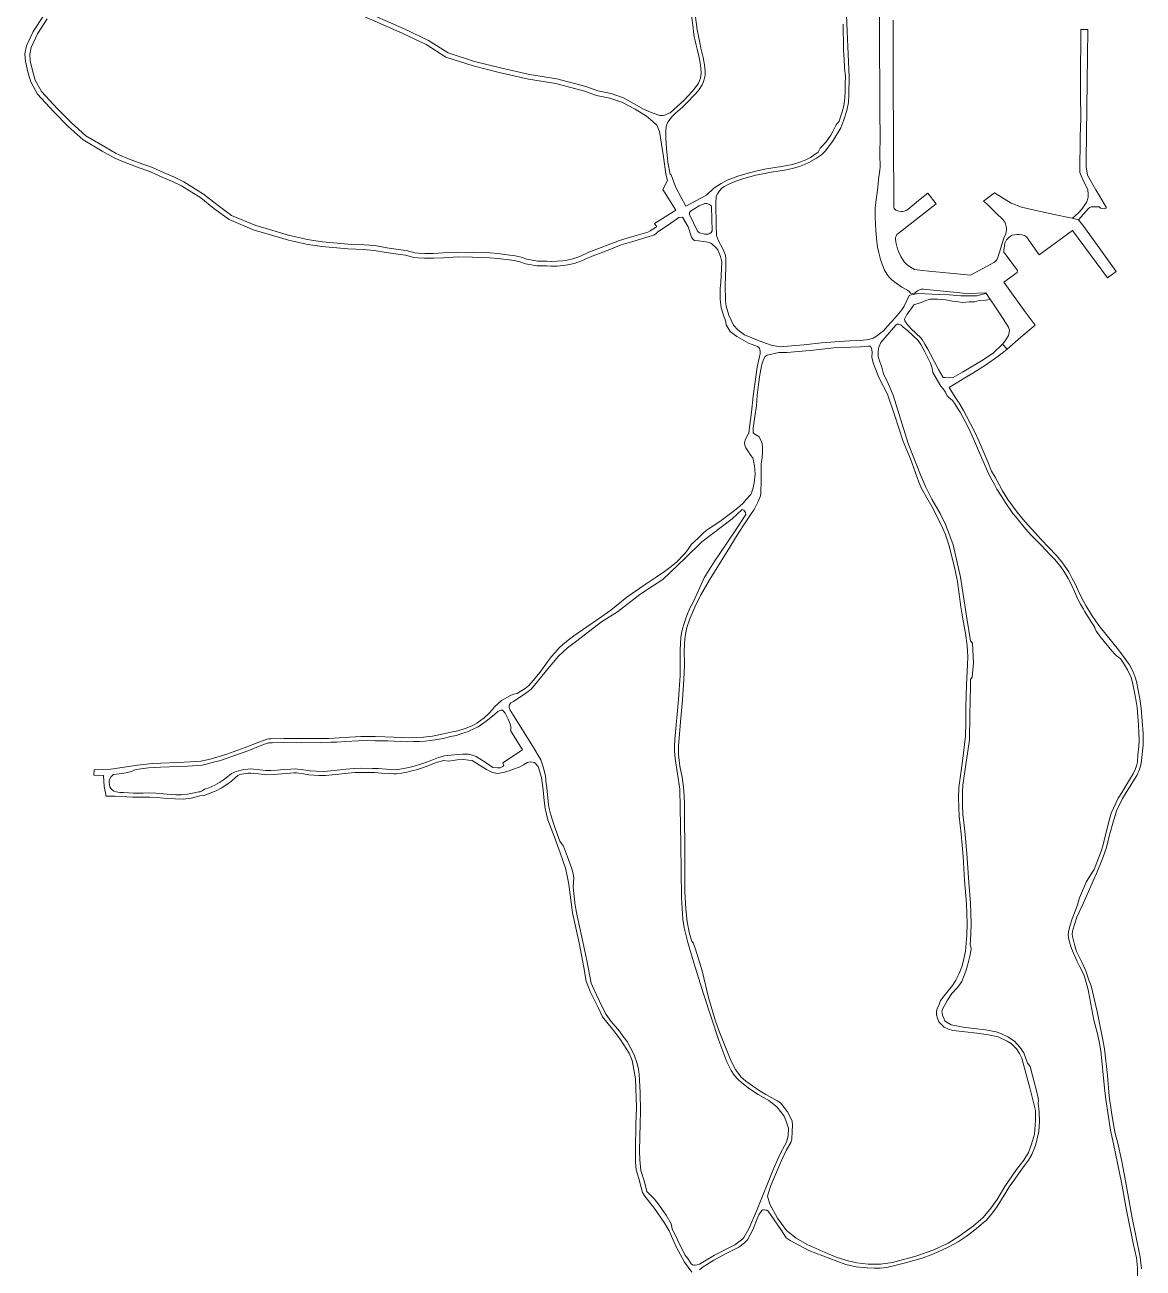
# Model space of a CAD drawing. Header units: metres. Extents: x 556238 to 587446, y 1177111 to 1219372.
# Drawn here: x 566601 to 567304, y 1212667 to 1213448 of the extents above; entities that cross this region are included whole.
import ezdxf

# ---------------------------------------------------------------- set-up
doc = ezdxf.new("R2010")
doc.units = ezdxf.units.M
doc.header["$MEASUREMENT"] = 0
doc.layers.add('Xr_Nen GT$0$DUONG BT-NEN BT', color=38, linetype='Continuous', lineweight=0)
doc.layers.add('Xr_Nen GT$0$DUONG NHUA', color=38, linetype='Continuous', lineweight=0)

msp = doc.modelspace()

# ---------------------------------------------------------------- linework, layer by layer
at = {"layer": 'Xr_Nen GT$0$DUONG BT-NEN BT', "flags": 128}
for points in [[(566788.41525, 1213464.79748), (566838.05767, 1213442.67007), (566853.14795, 1213435.55339), (566865.60013, 1213427.692), (566882.70536, 1213422.14555), (566899.09468, 1213418.02082), (566917.45189, 1213413.77387), (566934.56144, 1213411.13613), (566952.67082, 1213406.38706), (566960.149, 1213403.60819), (566968.56343, 1213401.90401), (566976.18486, 1213399.29924)], [(566789.63476, 1213467.53843), (566839.30833, 1213445.39714), (566854.59395, 1213438.18833), (566866.88344, 1213430.42965), (566883.53505, 1213425.03029), (566899.79893, 1213420.93713), (566918.01932, 1213416.72183), (566935.17213, 1213414.07742), (566953.57604, 1213409.25112), (566960.97425, 1213406.50196), (566969.34958, 1213404.8057), (566977.15507, 1213402.13802)], [(566977.24146, 1213402.08909), (566977.15507, 1213402.13802), (566989.68374, 1213395.04203), (566994.10552, 1213393.0672), (567000.02343, 1213390.9463), (567001.53712, 1213390.9463), (567003.18539, 1213391.24879), (567004.86719, 1213391.98818), (567006.51545, 1213392.7948), (567015.2611, 1213400.69309), (567020.26826, 1213406.05641), (567023.42551, 1213410.01348), (567024.318, 1213411.34824), (567024.98472, 1213412.86701), (567025.58481, 1213414.50573), (567025.81142, 1213416.01122), (567025.91817, 1213417.87646), (567025.84496, 1213420.81807), (567025.39215, 1213424.01704), (567024.67962, 1213427.54999), (567023.43692, 1213432.70991), (567022.76891, 1213435.31556), (567022.09134, 1213437.9726), (567021.65851, 1213440.52415), (567021.24723, 1213443.70271), (567020.85778, 1213446.16772), (567019.21894, 1213458.75057)], [(567115.16137, 1213448.42611), (567115.27824, 1213443.5493), (567115.32462, 1213437.77646), (567115.48745, 1213431.80625), (567115.80226, 1213426.34861), (567116.05914, 1213421.22788), (567116.56047, 1213415.39655), (567116.51394, 1213411.31175), (567116.44402, 1213406.25151), (567116.17573, 1213402.1102), (567116.04758, 1213400.31037), (567115.58121, 1213397.16565), (567114.65961, 1213393.34092), (567113.47043, 1213390.09887), (567112.61904, 1213387.54306), (567112.04779, 1213386.57634), (567111.32512, 1213385.92408), (567110.8589, 1213385.08553), (567108.71344, 1213380.94187), (567107.38455, 1213378.5659), (567104.40997, 1213374.56368), (567101.71509, 1213371.44781), (567100.72299, 1213370.4416), (567099.58063, 1213367.96081), (567096.7947, 1213366.09733), (567094.58831, 1213364.66811), (567091.6975, 1213363.1773), (567088.63187, 1213361.89613), (567083.40979, 1213360.14914), (567076.52447, 1213359.01521), (567066.91944, 1213357.40791), (567061.07188, 1213356.23985), (567056.29262, 1213355.04023), (567052.63947, 1213353.97575), (567049.00601, 1213352.84865), (567042.40096, 1213350.40338), (567038.42743, 1213348.24732), (567033.95385, 1213345.27612), (567029.23839, 1213341.05833), (567016.24036, 1213334.12727), (567010.04445, 1213345.7688), (567007.15292, 1213353.71722), (567006.51873, 1213354.24528), (567005.04728, 1213361.78), (567004.16992, 1213370.38707), (567003.77905, 1213376.71189), (567003.83242, 1213381.61997), (567003.99254, 1213383.8873), (567004.44649, 1213385.56779), (567005.29987, 1213387.14125), (567007.39067, 1213389.87323), (567009.88362, 1213392.49811), (567014.15741, 1213396.26015), (567016.855, 1213398.905), (567021.97175, 1213404.13194), (567024.22338, 1213406.82149), (567026.65125, 1213410.33851), (567027.21552, 1213411.828), (567028.22117, 1213415.13406), (567028.51187, 1213416.77476), (567028.44351, 1213418.96231), (567028.07447, 1213422.84854), (567027.24848, 1213427.42271), (567025.82398, 1213433.38228), (567024.85643, 1213437.99542), (567024.49695, 1213439.81853), (567023.50171, 1213444.79076), (567021.45501, 1213461.01064)], [(567117.12116, 1213459.62869), (567117.76092, 1213443.71328), (567118.86989, 1213415.40433), (567118.81338, 1213404.29562), (567118.49429, 1213399.1956), (567117.45224, 1213394.22307), (567115.5374, 1213388.38374), (567113.69249, 1213383.19225), (567108.86214, 1213375.30366), (567104.01367, 1213368.89493), (567101.48919, 1213366.35101), (567098.42527, 1213364.17359), (567093.59949, 1213361.46327), (567090.89891, 1213360.18863), (567087.70969, 1213358.94115), (567083.99118, 1213357.85633), (567079.5079, 1213356.94342), (567075.51853, 1213356.24639), (567069.93783, 1213355.30977), (567065.8176, 1213354.52561), (567060.34579, 1213353.45833), (567052.69584, 1213351.36496), (567047.02281, 1213349.4755), (567042.89059, 1213347.76095), (567040.36924, 1213346.46628), (567038.6883, 1213345.20668), (567037.3831, 1213343.71059), (567036.12514, 1213341.74794), (567035.35267, 1213340.29244), (567035.10978, 1213335.57316), (567035.28788, 1213322.04099), (567035.53547, 1213315.67763), (567036.84438, 1213312.35968), (567039.52028, 1213307.14602), (567041.32638, 1213303.20239), (567041.4825, 1213301.04801), (567041.55414, 1213295.25), (567041.01685, 1213284.69182), (567041.2212, 1213274.47533), (567041.69556, 1213271.14101), (567043.2846, 1213265.54764), (567046.31841, 1213259.30474), (567049.02699, 1213256.2735), (567053.21643, 1213253.24233), (567062.35367, 1213249.38105), (567069.87647, 1213246.63329), (567075.55535, 1213245.68001), (567082.68798, 1213246.22473), (567090.52259, 1213246.89372), (567101.61534, 1213248.09687), (567107.49001, 1213248.6802), (567112.74448, 1213249.04479), (567119.45856, 1213249.37298), (567125.66174, 1213249.6282), (567129.82151, 1213249.95631), (567131.93785, 1213250.46675), (567133.98127, 1213251.12297), (567136.13415, 1213252.32612), (567138.87084, 1213254.36789), (567140.5445, 1213255.76636), (567143.04601, 1213258.60991), (567147.77375, 1213263.9758), (567152.07751, 1213268.97482), (567153.58906, 1213271.25867), (567156.5752, 1213277.88915), (567157.12819, 1213278.22071), (567162.10509, 1213279.17847), (567175.69208, 1213278.49369), (567181.72815, 1213278.37272), (567189.22126, 1213277.6685), (567199.12555, 1213277.74263), (567203.68818, 1213278.85454), (567204.99703, 1213279.30074), (567207.65612, 1213275.31986), (567204.61006, 1213275.02886), (567200.65294, 1213274.66941), (567197.6551, 1213273.83071), (567194.29763, 1213273.83071), (567190.2205, 1213273.59112), (567187.52248, 1213273.8906), (567183.86519, 1213274.42982), (567179.42829, 1213275.20862), (567174.45195, 1213275.568), (567169.7753, 1213275.62797), (567167.07729, 1213274.7293), (567164.13938, 1213273.47125), (567159.58275, 1213271.97362), (567157.84401, 1213269.51741), (567155.14599, 1213265.86306), (567153.76687, 1213263.10729), (567153.94682, 1213261.90914), (567155.14599, 1213260.17184), (567157.84401, 1213257.05663), (567164.01951, 1213251.30552), (567164.84464, 1213250.19164), (567166.54528, 1213247.3831), (567168.435, 1213244.2441), (567170.01748, 1213240.98715), (567175.09642, 1213231.32272), (567177.94799, 1213226.34594), (567178.97462, 1213226.30791), (567182.2065, 1213226.15597), (567184.25963, 1213226.45986), (567190.153, 1213229.65112), (567203.17486, 1213237.45948), (567209.56385, 1213241.93192), (567215.30756, 1213247.22904), (567218.26179, 1213244.27748), (567215.03466, 1213241.62612), (567211.7828, 1213239.10319), (567205.31732, 1213234.51611), (567196.59464, 1213229.0498), (567190.58825, 1213225.533), (567184.55803, 1213221.83556), (567181.869, 1213220.06993), (567185.48006, 1213213.96693), (567188.51486, 1213209.70634), (567190.89279, 1213205.62646), (567192.78451, 1213202.08801), (567197.7921, 1213192.40714), (567200.4259, 1213186.64076), (567206.1513, 1213173.29071), (567208.47029, 1213167.55883), (567210.64286, 1213163.80266), (567213.17005, 1213159.05145), (567215.30252, 1213155.15728), (567218.75161, 1213149.77459), (567221.49657, 1213145.69978), (567225.15472, 1213140.84558), (567229.54267, 1213135.69593), (567239.66388, 1213124.47705), (567249.16302, 1213114.439), (567252.93434, 1213110.01238), (567254.55763, 1213107.87577), (567256.90772, 1213104.20423), (567259.11412, 1213100.12069), (567260.96959, 1213096.76369), (567263.73126, 1213090.67082), (567266.14828, 1213085.74028), (567267.63358, 1213083.14924), (567271.27503, 1213077.15744), (567275.73819, 1213070.6185), (567288.11202, 1213055.16935), (567291.84438, 1213050.40602), (567295.03701, 1213045.7103), (567297.39425, 1213041.39436), (567298.65092, 1213038.01181), (567299.57424, 1213035.32116), (567301.58013, 1213024.43105), (567302.48146, 1213018.5901), (567303.67849, 1213002.71249), (567303.59572, 1212995.27246), (567302.41396, 1212983.88512), (567301.73753, 1212981.59745), (567301.13916, 1212979.64765), (567299.76019, 1212976.34607), (567293.03655, 1212965.5414), (567290.78506, 1212961.74853), (567286.9922, 1212954.09747), (567286.04591, 1212951.15571), (567285.0207, 1212947.79364), (567282.33524, 1212938.09625), (567280.56182, 1212931.00789), (567278.32375, 1212924.55241), (567274.3956, 1212914.61551), (567273.17389, 1212911.85557), (567266.1283, 1212896.29968), (567262.11724, 1212887.16353), (567260.55731, 1212882.68868), (567259.43349, 1212879.23618), (567259.16221, 1212876.82431), (567259.26995, 1212874.99365), (567260.53633, 1212870.12073), (567261.9106, 1212865.75936), (567265.24366, 1212858.92409), (567267.75402, 1212853.47504), (567269.44196, 1212848.24215), (567271.00018, 1212844.00395), (567274.82372, 1212827.90951), (567277.96527, 1212812.29146), (567279.42531, 1212804.5802), (567281.23297, 1212787.83791), (567282.43057, 1212774.84099), (567283.73976, 1212764.72484), (567285.02684, 1212756.98481), (567286.17492, 1212751.24919), (567287.67833, 1212745.13115), (567290.08537, 1212734.67646), (567292.57375, 1212721.5508), (567296.56669, 1212699.25808), (567299.32835, 1212685.9437), (567301.84471, 1212673.60741), (567302.66584, 1212666.26926)], [(566999.3988, 1213318.37047), (566999.19273, 1213318.23204), (566997.52035, 1213316.73155), (566996.18932, 1213315.74259), (566993.32248, 1213314.92415), (566982.98094, 1213311.9451), (566975.68134, 1213309.65082), (566968.63276, 1213306.87348), (566956.51994, 1213302.30049), (566950.84192, 1213299.68735), (566946.16198, 1213298.03696), (566942.20458, 1213297.17734), (566939.32147, 1213296.79249), (566935.4905, 1213296.40323), (566931.55151, 1213296.33835), (566928.911, 1213296.46812), (566922.93444, 1213296.52112), (566915.66309, 1213297.80354), (566912.05475, 1213299.08625), (566908.61979, 1213299.91827), (566903.72765, 1213300.54234), (566897.96815, 1213301.23563), (566893.09956, 1213301.6762), (566882.22986, 1213301.95469), (566873.2065, 1213302.12872), (566864.04386, 1213301.6414), (566857.72965, 1213301.29942), (566852.20232, 1213301.29942), (566848.07438, 1213301.47419), (566845.38079, 1213301.82374), (566840.09835, 1213303.15196), (566835.25773, 1213303.83064), (566827.95128, 1213304.91869), (566820.50441, 1213306.2875), (566814.04107, 1213306.74378), (566804.02989, 1213307.20005), (566787.57536, 1213308.62685), (566777.80521, 1213310.07178), (566770.5039, 1213311.79866), (566766.58873, 1213312.64448), (566751.8237, 1213317.06384), (566745.05911, 1213318.97481), (566729.40331, 1213325.63883), (566719.69467, 1213332.67331), (566711.57564, 1213339.1972), (566699.35708, 1213346.79571), (566693.6792, 1213349.61445), (566687.21572, 1213352.29049), (566680.00245, 1213355.64441), (566671.07499, 1213358.67727), (566662.89675, 1213361.87051), (566657.05718, 1213364.40635), (566649.66796, 1213368.64779), (566637.55399, 1213375.71244), (566628.25964, 1213384.14399), (566619.21073, 1213393.32007), (566609.00048, 1213404.39083), (566604.78792, 1213412.08278), (566603.03833, 1213417.65522), (566601.28617, 1213424.9218), (566600.99334, 1213429.82239), (566602.02397, 1213434.78347), (566606.30732, 1213443.75336), (566612.76152, 1213453.66127)], [(566998.04694, 1213321.03045), (566997.34559, 1213320.60526), (566995.59095, 1213319.5908), (566993.80968, 1213318.52786), (566992.49549, 1213317.80791), (566982.11584, 1213314.81788), (566974.68043, 1213312.48092), (566967.55301, 1213309.67252), (566955.3616, 1213305.06985), (566949.71354, 1213302.4705), (566945.34151, 1213300.9287), (566941.68686, 1213300.13484), (566938.97129, 1213299.77235), (566935.31385, 1213299.40073), (566931.60049, 1213299.33956), (566928.99797, 1213299.46747), (566923.21015, 1213299.51879), (566916.43139, 1213300.71434), (566912.91261, 1213301.96521), (566909.16439, 1213302.87311), (566904.09674, 1213303.51957), (566898.28266, 1213304.21943), (566893.27334, 1213304.67273), (566882.2972, 1213304.95394), (566873.15569, 1213305.13026), (566863.88453, 1213304.63717), (566857.64847, 1213304.29942), (566852.2658, 1213304.29942), (566848.33135, 1213304.466), (566845.94153, 1213304.77612), (566840.67405, 1213306.10059), (566835.68695, 1213306.7998), (566828.44353, 1213307.87847), (566820.88238, 1213309.26829), (566814.21501, 1213309.73896), (566804.22785, 1213310.19414), (566787.92471, 1213311.60782), (566778.37094, 1213313.02075), (566771.16596, 1213314.72484), (566767.33674, 1213315.55209), (566752.66166, 1213319.94453), (566746.05841, 1213321.80992), (566730.88955, 1213328.26666), (566721.51546, 1213335.05875), (566713.31365, 1213341.64916), (566700.81955, 1213349.41902), (566694.92144, 1213352.34709), (566688.4225, 1213355.03781), (566681.12062, 1213358.43294), (566672.10358, 1213361.49622), (566664.04019, 1213364.64462), (566658.40556, 1213367.09147), (566651.17037, 1213371.24449), (566639.33686, 1213378.14559), (566630.33712, 1213386.30987), (566621.38202, 1213395.39083), (566611.45509, 1213406.15439), (566607.56143, 1213413.26402), (566605.93096, 1213418.45708), (566604.26496, 1213425.36636), (566604.0118, 1213429.60295), (566604.88747, 1213433.81808), (566608.92914, 1213442.28186), (566615.09075, 1213451.7406)], [(566976.18486, 1213399.29924), (566984.43484, 1213395.04247), (566991.53365, 1213390.67178), (566995.68343, 1213387.19432), (566998.16781, 1213385.03231), (566999.85075, 1213380.90855), (567002.26892, 1213365.08496), (567003.83813, 1213354.10978), (567004.7232, 1213350.25034), (567001.91073, 1213344.52029), (567010.00749, 1213331.58658), (566996.70021, 1213323.13777), (566998.04694, 1213321.03045)], [(566910.41048, 1213027.76464), (566913.34082, 1213029.66122), (566915.44475, 1213031.02035), (566917.40354, 1213032.66949), (566920.59889, 1213036.23723), (566924.55887, 1213040.97802), (566929.3023, 1213047.61062), (566932.00146, 1213051.00477), (566934.17974, 1213053.56197), (566936.71636, 1213056.56804), (566939.28251, 1213058.77841), (566943.26446, 1213061.84342), (566946.00929, 1213063.93437), (566954.152, 1213069.67931), (566961.53166, 1213074.66241), (566969.09499, 1213080.08416), (566979.20948, 1213088.27781), (566990.13869, 1213095.88887), (566997.78307, 1213100.88437), (567002.90425, 1213104.3964), (567007.1251, 1213107.54861), (567010.6735, 1213110.4685), (567015.07801, 1213115.18287), (567016.69759, 1213116.95342), (567018.21499, 1213119.15917), (567019.91777, 1213121.54872), (567021.21869, 1213122.65747), (567024.61012, 1213126.07599), (567027.01559, 1213128.31462), (567029.02176, 1213130.18419), (567030.9122, 1213131.39849), (567037.61043, 1213135.92767), (567046.16057, 1213142.07441), (567049.98769, 1213145.24549), (567052.46308, 1213147.60957), (567054.33782, 1213149.71704), (567057.10905, 1213152.75224), (567057.6188, 1213153.59476), (567058.08945, 1213155.2406), (567058.65813, 1213157.10202), (567059.24209, 1213160.14823), (567059.83247, 1213165.60411), (567059.77325, 1213168.62053), (567059.52308, 1213170.6623), (567058.80983, 1213174.08705), (567058.47304, 1213176.14585), (567058.25456, 1213176.13506), (567057.25989, 1213177.44699), (567055.33021, 1213180.26962), (567054.07681, 1213182.25737), (567053.56721, 1213183.25983), (567053.2925, 1213184.75695), (567053.34244, 1213186.06697), (567053.6377, 1213187.06246), (567055.64359, 1213191.35131), (567055.98452, 1213191.35131), (567056.57304, 1213196.9275), (567057.59625, 1213204.69322), (567058.63844, 1213214.61955), (567061.15793, 1213232.84091), (567062.69417, 1213239.50375), (567063.08647, 1213241.30014), (567063.05379, 1213243.09645), (567062.66149, 1213244.53353), (567062.26933, 1213245.21941), (567061.28865, 1213245.80736), (567058.05249, 1213247.17911), (567055.69896, 1213247.99557), (567048.26836, 1213252.1832), (567044.20349, 1213255.18743), (567041.77034, 1213259.42747), (567041.51133, 1213261.33065), (567039.73876, 1213266.26046), (567038.48994, 1213270.21188), (567038.27345, 1213272.08343), (567037.91811, 1213275.61256), (567037.83463, 1213278.07669), (567037.83534, 1213282.23231), (567038.2382, 1213286.12362), (567038.54045, 1213290.45093), (567038.86896, 1213299.12978), (567038.12732, 1213302.46447), (567036.47548, 1213306.50654), (567035.38435, 1213307.85436), (567032.91338, 1213310.22197), (567032.13477, 1213310.89837), (567030.17141, 1213311.37189), (567027.26033, 1213311.87925), (567024.31529, 1213312.31894), (567021.70889, 1213312.55566), (567020.82881, 1213312.99534), (567019.9486, 1213314.65271), (567017.74977, 1213321.06194), (567014.14685, 1213327.03928), (567011.86953, 1213326.93739), (567005.37751, 1213322.38649), (566999.3988, 1213318.37047)], [(567024.84116, 1212665.69518), (567026.485, 1212667.06392), (567033.98525, 1212671.63229), (567042.07431, 1212676.01348), (567049.66631, 1212679.94376), (567053.13224, 1212682.52739), (567055.05778, 1212684.50625), (567058.40426, 1212690.77463), (567061.6086, 1212698.79506), (567062.15602, 1212700.20953), (567064.05374, 1212702.99781), (567064.66424, 1212703.29237), (567065.46354, 1212703.31425), (567066.62403, 1212703.20488), (567067.22626, 1212703.06269), (567067.97076, 1212702.41719), (567069.93055, 1212699.68228), (567075.99788, 1212691.01268), (567079.33565, 1212685.73979), (567081.86142, 1212684.11737), (567093.54355, 1212677.71774), (567111.21509, 1212670.98436), (567116.9669, 1212668.99324), (567123.26227, 1212667.54507), (567130.32769, 1212666.86632), (567134.92927, 1212666.58218), (567138.52606, 1212666.70674), (567142.71051, 1212667.15149), (567148.55093, 1212668.53924), (567154.28846, 1212669.99974), (567164.78384, 1212673.03678), (567170.44089, 1212674.97388), (567177.26314, 1212677.89795), (567181.06927, 1212679.78146), (567187.42273, 1212683.23661), (567192.37751, 1212686.62517), (567198.70642, 1212691.30306), (567202.08044, 1212694.20981), (567205.15221, 1212696.91587), (567208.99045, 1212701.34089), (567211.96289, 1212705.36182), (567217.4407, 1212714.24443), (567219.90239, 1212718.30162), (567222.61283, 1212721.98806), (567225.38491, 1212725.9466), (567229.15465, 1212731.2018), (567231.62234, 1212734.61297), (567233.7932, 1212738.07978), (567235.98561, 1212743.68401), (567237.21788, 1212749.04432), (567238.11593, 1212752.6332), (567238.46, 1212758.85064), (567238.36938, 1212764.9096), (567237.76188, 1212770.45063), (567238.00805, 1212771.79426), (567237.45877, 1212774.70857), (567232.60816, 1212793.37314), (567231.00742, 1212795.4486), (567228.69071, 1212801.98908), (567226.27954, 1212805.4498), (567222.86527, 1212809.34778), (567218.62317, 1212812.01987), (567214.35052, 1212814.13915), (567211.24593, 1212815.18338), (567204.69854, 1212816.41192), (567197.27735, 1212817.31632), (567190.64605, 1212818.01173), (567185.30995, 1212819.05486), (567183.0479, 1212819.61507), (567180.63131, 1212821.06389), (567179.17569, 1212822.17477), (567178.36041, 1212823.7072), (567177.68084, 1212825.68577), (567177.29268, 1212827.00475), (567177.27327, 1212827.78069), (567177.62262, 1212829.48767), (567180.78757, 1212835.10834), (567183.56807, 1212839.33047), (567187.28673, 1212843.26464), (567189.66166, 1212846.82416), (567192.28061, 1212853.28713), (567193.3766, 1212856.82272), (567194.74159, 1212862.81583), (567195.52777, 1212867.08846), (567195.4019, 1212868.59652), (567195.02458, 1212869.75893), (567195.49081, 1212876.76588), (567195.55402, 1212883.16976), (567195.41646, 1212889.77645), (567195.09936, 1212895.9533), (567194.12853, 1212909.02193), (567192.87741, 1212927.25576), (567191.5989, 1212941.25536), (567190.40958, 1212951.82565), (567190.12017, 1212957.93144), (567190.19923, 1212965.72762), (567190.40202, 1212970.16313), (567190.82771, 1212973.20113), (567194.50427, 1212998.71094), (567194.86903, 1213014.27321), (567195.16643, 1213032.6929), (567195.21866, 1213036.61254), (567196.31708, 1213038.12816), (567197.03789, 1213047.10003), (567196.35518, 1213059.43229), (567195.19968, 1213060.84918), (567192.97831, 1213075.19876), (567188.87077, 1213100.99807), (567184.29259, 1213121.2764), (567181.68719, 1213128.60823), (567179.45383, 1213133.97434), (567176.07596, 1213140.86496), (567170.89684, 1213149.82758), (567166.86194, 1213157.81278), (567163.80958, 1213165.26697), (567155.96156, 1213184.99023), (567146.68618, 1213215.2158), (567143.38908, 1213222.53479), (567140.57747, 1213228.67237), (567139.47848, 1213232.79048), (567138.15959, 1213236.19475), (567137.28037, 1213239.48922), (567137.22543, 1213242.89349), (567137.61002, 1213245.41921), (567138.92892, 1213248.38424), (567141.55416, 1213251.51524), (567145.49415, 1213256.08698), (567148.20116, 1213259.20792), (567149.06882, 1213259.93615), (567149.90165, 1213259.90143), (567151.32458, 1213259.48531), (567152.92105, 1213257.9942), (567155.5587, 1213255.80959), (567159.06387, 1213252.75802), (567162.22211, 1213249.56771), (567164.02678, 1213247.07099), (567166.56026, 1213242.56303), (567170.0473, 1213235.33403), (567171.09292, 1213232.28686), (567171.57826, 1213229.59695), (567176.52149, 1213220.8767), (567178.11824, 1213219.28129), (567179.44527, 1213217.11341), (567180.58735, 1213214.91889), (567181.53179, 1213213.8875), (567182.52003, 1213213.11942), (567183.81595, 1213211.93433), (567185.0468, 1213210.28827), (567187.07581, 1213207.07103), (567188.64159, 1213204.51492), (567191.65898, 1213199.08613), (567194.27209, 1213193.99697), (567197.73544, 1213186.30803), (567200.15918, 1213180.50913), (567204.35847, 1213170.84683), (567206.27874, 1213166.51879), (567208.68149, 1213162.12607), (567210.21231, 1213159.2075), (567211.85272, 1213156.18206), (567214.9262, 1213151.43547), (567216.97904, 1213147.94179), (567221.82123, 1213141.0122), (567223.62319, 1213138.71558), (567229.8572, 1213131.2409), (567233.35495, 1213127.33242), (567239.6155, 1213120.99042), (567245.1287, 1213115.19968), (567247.95372, 1213112.15713), (567251.43905, 1213108.16145), (567253.85037, 1213104.62711), (567256.65014, 1213100.02607), (567258.63947, 1213096.01395), (567260.47012, 1213091.84871), (567262.41635, 1213087.58893), (567264.22359, 1213084.00056), (567266.14072, 1213080.73656), (567266.80559, 1213079.58971), (567271.51735, 1213072.16502), (567272.70267, 1213070.30823), (567273.2294, 1213069.22627), (567273.49855, 1213068.31321), (567274.27887, 1213066.81279), (567276.04572, 1213064.51785), (567277.38545, 1213062.72315), (567283.97851, 1213054.67601), (567285.87466, 1213052.45572), (567286.89687, 1213051.41956), (567288.18252, 1213050.66887), (567289.61044, 1213049.37581), (567291.2617, 1213046.90852), (567293.80531, 1213042.62569), (567296.19494, 1213037.82677), (567297.05503, 1213034.69907), (567298.92735, 1213025.21727), (567299.88691, 1213018.9657), (567300.72132, 1213007.97019), (567301.06738, 1213003.35836), (567301.22065, 1212997.99314), (567301.03884, 1212994.41996), (567300.45074, 1212989.07286), (567300.15919, 1212984.80104), (567299.49147, 1212982.31731), (567298.69688, 1212980.1037), (567297.47459, 1212977.27953), (567294.11656, 1212971.77946), (567290.72712, 1212966.26691), (567288.01798, 1212962.06916), (567283.68225, 1212952.50221), (567282.74381, 1212949.41789), (567281.55849, 1212944.92711), (567279.07196, 1212934.50128), (567278.60503, 1212932.69733), (567277.23533, 1212928.70062), (567272.97795, 1212917.22182), (567270.78497, 1212913.95055), (567267.96922, 1212909.17849), (567263.78534, 1212899.34289), (567262.37368, 1212895.01058), (567260.90452, 1212891.04544), (567259.12282, 1212886.23058), (567257.58401, 1212881.57766), (567256.77415, 1212877.97666), (567256.64472, 1212875.68525), (567257.12863, 1212872.40253), (567258.58025, 1212867.56741), (567262.0436, 1212859.79971), (567263.90165, 1212856.05441), (567266.14414, 1212851.53574), (567267.22187, 1212848.49825), (567269.21006, 1212841.6439), (567270.11439, 1212836.19654), (567270.88958, 1212832.65962), (567272.62818, 1212822.56557), (567274.70342, 1212814.85189), (567276.11465, 1212809.08735), (567277.06921, 1212803.32288), (567279.33112, 1212779.76155), (567280.20634, 1212772.72398), (567283.07104, 1212753.43403), (567285.1216, 1212744.73668), (567290.11077, 1212720.54584), (567293.19667, 1212703.02482), (567297.42322, 1212682.36994), (567299.42996, 1212673.17096), (567300.23597, 1212666.88922), (567300.19316, 1212661.06031)], [(567019.99598, 1212664.04787), (567015.57691, 1212670.4654), (567010.19543, 1212680.15472), (567005.80092, 1212690.20965), (567002.78095, 1212695.31665), (566996.68509, 1212704.18627), (566990.5895, 1212711.9583), (566989.02201, 1212714.11187), (566988.19859, 1212717.40288), (566986.85358, 1212722.94281), (566985.06831, 1212728.41579), (566984.62906, 1212733.21523), (566984.65646, 1212741.85415), (566984.95857, 1212756.84858), (566985.28837, 1212767.64503), (566984.6302, 1212785.68486), (566983.70461, 1212791.43303), (566982.519, 1212797.26826), (566980.71861, 1212801.69951), (566975.14205, 1212810.56209), (566970.34738, 1212816.78224), (566964.02432, 1212824.63575), (566961.21228, 1212830.5272), (566956.20641, 1212840.44274), (566953.70248, 1212847.04385), (566952.25343, 1212855.51152), (566949.22276, 1212871.06205), (566945.1813, 1212889.95071), (566942.80794, 1212907.74384), (566941.79501, 1212913.26086), (566940.74112, 1212917.95534), (566937.36011, 1212927.65148), (566933.8, 1212937.41427), (566929.67249, 1212948.38277), (566927.83, 1212955.53139), (566927.33823, 1212960.37443), (566926.63583, 1212967.25293), (566925.72264, 1212975.04383), (566923.54494, 1212981.92233), (566921.22681, 1212984.51932), (566918.49939, 1212984.86343), (566916.81816, 1212984.39527), (566914.39286, 1212982.96326), (566911.69184, 1212981.44866), (566908.05382, 1212980.18195), (566905.39133, 1212979.27073), (566901.53297, 1212978.05907), (566897.95002, 1212977.59091), (566894.7805, 1212978.11412), (566891.00462, 1212979.95917), (566886.73283, 1212982.76808), (566882.11855, 1212985.6716), (566879.69324, 1212986.00206), (566876.57895, 1212986.38764), (566872.55504, 1212986.16729), (566870.01942, 1212985.58902), (566867.48381, 1212985.34114), (566864.28675, 1212985.64407), (566860.18763, 1212984.57474), (566857.35048, 1212983.5598), (566853.72515, 1212982.19488), (566847.61287, 1212980.07743), (566844.11013, 1212979.20247), (566840.93119, 1212978.40773), (566837.63851, 1212977.81273), (566834.48612, 1212977.37525), (566832.8223, 1212977.28775), (566830.33534, 1212977.42773), (566824.87109, 1212977.79526), (566820.90199, 1212978.075), (566816.15584, 1212978.12748), (566812.42534, 1212978.11001), (566808.27457, 1212978.11001), (566804.21141, 1212977.79504), (566798.17563, 1212977.09089), (566794.16499, 1212976.65341), (566789.90918, 1212976.32089), (566785.69633, 1212976.21424), (566782.52638, 1212976.38923), (566779.3914, 1212976.73921), (566776.13397, 1212977.22918), (566773.15653, 1212977.70167), (566771.6153, 1212977.87666), (566770.05665, 1212977.89421), (566765.4241, 1212977.52683), (566762.35919, 1212977.29935), (566757.19262, 1212976.8444), (566753.02444, 1212976.77437), (566747.83119, 1212977.24738), (566744.74872, 1212977.61484), (566742.89225, 1212977.82484), (566741.01837, 1212977.63231), (566738.51386, 1212977.38736), (566736.13194, 1212976.8974), (566734.85357, 1212976.16242), (566733.18975, 1212974.83243), (566730.93798, 1212972.7817), (566727.29524, 1212970.15682), (566724.37046, 1212968.3194), (566721.28071, 1212966.6649), (566717.79553, 1212965.28251), (566714.31034, 1212963.95252), (566711.03521, 1212963.53259), (566705.55341, 1212962.01014), (566700.53726, 1212961.3918), (566695.52825, 1212961.5143), (566688.07638, 1212962.05727), (566684.11826, 1212962.45973), (566679.58218, 1212962.61726), (566674.53821, 1212962.58224), (566668.85347, 1212962.5821), (566657.74974, 1212963.1771), (566652.08441, 1212963.17791), (566650.80419, 1212969.26021), (566650.50522, 1212976.28793), (566644.41049, 1212976.53295), (566644.48056, 1212979.75284), (566654.97123, 1212980.26035), (566671.67351, 1212982.72719), (566675.58168, 1212983.25562), (566681.18007, 1212983.8239), (566686.45495, 1212984.02444), (566697.58609, 1212984.40591), (566704.86828, 1212984.75135), (566711.62302, 1212985.1762), (566717.3998, 1212986.54678), (566727.84309, 1212989.7271), (566739.48041, 1212993.80022), (566748.00629, 1212997.22644), (566751.4745, 1212998.55246), (566753.0086, 1212999.10122), (566754.19064, 1212999.23489), (566755.62927, 1212999.39094), (566763.75914, 1212999.45781), (566777.83161, 1212999.5354), (566791.91336, 1212999.61387), (566804.96962, 1213000.27134), (566812.20728, 1213000.82854), (566821.17085, 1213000.76189), (566827.18181, 1213000.58359), (566838.0859, 1213000.08196), (566842.85902, 1212999.90366), (566851.57812, 1213000.37212), (566857.13185, 1213000.98496), (566864.15203, 1213002.34599), (566869.72816, 1213003.66086), (566873.03753, 1213004.41081), (566877.67679, 1213005.82595), (566882.0843, 1213007.54599), (566885.09541, 1213009.12826), (566889.58183, 1213012.55639), (566892.43668, 1213015.18612), (566894.82588, 1213017.72285), (566896.07485, 1213019.3609), (566900.44839, 1213023.45685), (566905.78249, 1213026.30488), (566908.02399, 1213027.36349), (566910.41048, 1213027.76464)]]:
    msp.add_lwpolyline(points, dxfattribs=at)
for points in [[(567259.3298, 1213326.54057), (567263.15158, 1213329.86976), (567265.14391, 1213332.13328), (567267.08187, 1213334.8058), (567268.22809, 1213336.79663), (567268.84616, 1213338.82292), (567269.06236, 1213339.77444), (567269.10546, 1213341.32162), (567268.99143, 1213344.58907), (567266.87908, 1213348.5943), (567264.78129, 1213353.21001), (567263.89494, 1213355.25919), (567264.14753, 1213377.54178), (567264.47119, 1213389.54644), (567264.25057, 1213403.52724), (567264.40398, 1213416.15259), (567264.57266, 1213441.49233), (567264.59977, 1213445.09949), (567268.90124, 1213445.08151), (567268.6722, 1213428.23462), (567267.87532, 1213363.10323), (567267.90529, 1213358.80741), (567268.80192, 1213353.57886), (567273.86245, 1213344.33407), (567276.27905, 1213340.44761), (567280.65944, 1213333.00846), (567279.42088, 1213332.43585), (567276.96233, 1213332.8607), (567276.13049, 1213333.56258), (567272.72907, 1213333.69184), (567270.93596, 1213333.56258), (567270.15949, 1213333.26706), (567269.42012, 1213332.56518), (567263.11218, 1213325.37984)], [(567032.52964, 1213333.61191), (567032.81962, 1213318.55443), (567032.19, 1213317.58999), (567031.48988, 1213316.93928), (567030.57812, 1213316.54885), (567029.61756, 1213316.4187), (567028.08717, 1213316.54885), (567026.58932, 1213316.79284), (567024.99386, 1213317.28089), (567024.27747, 1213317.76895), (567023.72391, 1213318.43588), (567021.15147, 1213323.4951), (567018.61543, 1213328.88895), (567018.64154, 1213330.08857), (567019.294, 1213330.94915), (567024.80106, 1213334.28714), (567028.22003, 1213335.77355), (567029.57717, 1213335.66924), (567031.16921, 1213334.99122), (567032.16103, 1213334.26108)], [(567067.70204, 1212711.92314), (567069.15565, 1212706.92486), (567073.85885, 1212698.08173), (567079.68043, 1212690.2324), (567085.58065, 1212685.57588), (567092.50707, 1212681.56016), (567103.81189, 1212676.44751), (567110.82365, 1212673.67068), (567118.30591, 1212671.32106), (567123.83823, 1212670.02756), (567130.80733, 1212669.17315), (567138.58885, 1212669.13043), (567146.1566, 1212670.28388), (567160.92862, 1212674.22106), (567172.17335, 1212678.19405), (567181.15789, 1212682.43512), (567187.99869, 1212686.83532), (567197.04389, 1212693.30739), (567203.02973, 1212698.26296), (567207.43752, 1212703.55134), (567211.88398, 1212709.78852), (567216.67265, 1212718.07628), (567224.11496, 1212728.56355), (567228.64705, 1212734.50169), (567231.60122, 1212739.43744), (567233.5252, 1212744.60661), (567235.32088, 1212750.84379), (567236.04825, 1212759.66159), (567235.96277, 1212765.77061), (567234.55154, 1212771.68269), (567232.58476, 1212780.01317), (567230.01446, 1212789.10014), (567227.44916, 1212798.66952), (567225.95017, 1212801.46381), (567224.06901, 1212804.53968), (567220.69128, 1212807.87187), (567218.25427, 1212809.36709), (567212.56769, 1212811.97303), (567206.43486, 1212813.39653), (567199.16637, 1212814.42182), (567191.89802, 1212815.23351), (567186.21157, 1212815.8316), (567184.05456, 1212816.08542), (567181.40406, 1212816.77262), (567178.73687, 1212818.14701), (567176.18713, 1212820.57738), (567175.33988, 1212821.44317), (567174.50119, 1212823.82318), (567173.88055, 1212825.91831), (567173.81334, 1212828.24812), (567174.28356, 1212829.66457), (567175.42422, 1212832.4469), (567176.34853, 1212834.76812), (567180.3242, 1212839.84671), (567183.90086, 1212844.40018), (567185.93058, 1212847.56802), (567187.97871, 1212851.73341), (567189.70804, 1212856.06623), (567190.64748, 1212859.13351), (567191.9571, 1212865.89743), (567192.88855, 1212875.94854), (567193.04966, 1212883.33829), (567192.64737, 1212895.7946), (567191.52056, 1212910.23711), (567190.55472, 1212925.45651), (567189.3467, 1212939.61114), (567188.03137, 1212950.51695), (567187.65548, 1212962.27637), (567187.92377, 1212968.73853), (567189.25822, 1212979.27014), (567190.33152, 1212986.94859), (567192.05, 1213000.91354), (567192.30759, 1213009.62153), (567192.26463, 1213019.14451), (567192.68191, 1213033.52478), (567193.38987, 1213045.83743), (567193.49134, 1213050.89848), (567193.03682, 1213057.72112), (567192.09338, 1213065.65735), (567190.56014, 1213073.3769), (567189.05758, 1213082.1928), (567188.11414, 1213090.30094), (567186.95165, 1213098.10615), (567185.75577, 1213104.24923), (567184.16858, 1213111.31645), (567181.66094, 1213121.26319), (567179.31655, 1213128.15593), (567177.75376, 1213131.54846), (567174.48906, 1213138.35194), (567170.82177, 1213145.39273), (567167.69592, 1213150.72383), (567164.64827, 1213156.09845), (567162.70817, 1213160.70257), (567157.47782, 1213175.17929), (567152.92133, 1213186.2118), (567147.45009, 1213202.91966), (567142.94769, 1213215.96781), (567137.81538, 1213225.87946), (567134.15109, 1213234.92496), (567133.15728, 1213238.94956), (567133.37277, 1213242.48163), (567132.98475, 1213244.67835), (567132.29505, 1213246.05671), (567131.08803, 1213246.0998), (567126.08729, 1213245.71216), (567113.93052, 1213245.15217), (567109.38345, 1213244.93901), (567096.39512, 1213243.64396), (567079.97755, 1213242.18699), (567074.67256, 1213242.05046), (567067.43589, 1213240.32373), (567066.1668, 1213239.48731), (567065.35665, 1213238.13831), (567064.33059, 1213235.33235), (567063.65302, 1213232.51603), (567062.86999, 1213228.0643), (567061.92398, 1213222.00857), (567061.19404, 1213215.22285), (567060.73495, 1213208.63965), (567059.76026, 1213201.90876), (567058.73363, 1213194.61017), (567058.57165, 1213191.50737), (567059.78709, 1213190.71329), (567062.21724, 1213189.20237), (567063.32436, 1213187.34073), (567064.21543, 1213184.8316), (567064.48557, 1213182.37635), (567064.53937, 1213178.85772), (567064.2962, 1213176.12603), (567063.59408, 1213171.89011), (567063.56711, 1213161.78937), (567063.51402, 1213153.48921), (567063.21691, 1213151.94327), (567061.70478, 1213148.43587), (567059.27463, 1213143.41746), (567056.97776, 1213140.05679), (567053.57548, 1213135.11935), (567049.30769, 1213128.31095), (567041.69099, 1213115.93884), (567036.04465, 1213106.93819), (567030.96514, 1213098.75019), (567025.61492, 1213089.32336), (567021.96818, 1213082.00078), (567018.9408, 1213074.67254), (567016.96959, 1213069.22245), (567016.26619, 1213066.11113), (567015.64513, 1213062.09108), (567015.31904, 1213054.68019), (567015.48101, 1213046.31624), (567015.21073, 1213040.63354), (567014.8327, 1213033.26787), (567014.12972, 1213023.80529), (567013.18386, 1213012.29647), (567012.48174, 1213005.01176), (567011.6432, 1212994.79652), (567011.80431, 1212989.27736), (567012.64086, 1212982.22446), (567013.93692, 1212975.18256), (567014.90862, 1212968.87675), (567015.25968, 1212963.53464), (567015.50285, 1212957.98906), (567015.58419, 1212948.10531), (567015.61045, 1212932.54487), (567015.66496, 1212919.16531), (567015.77285, 1212903.22524), (567016.39605, 1212892.43547), (567017.15211, 1212884.31433), (567018.66495, 1212876.85287), (567020.12313, 1212872.2122), (567020.90616, 1212871.10602), (567022.47223, 1212867.13992), (567026.49556, 1212853.60533), (567030.65675, 1212836.76673), (567034.98092, 1212821.93276), (567037.5191, 1212814.99884), (567042.08458, 1212803.45508), (567044.21776, 1212798.11298), (567047.38286, 1212791.63518), (567049.3271, 1212788.96413), (567050.89331, 1212786.96757), (567054.07952, 1212784.08071), (567058.238, 1212781.19378), (567062.99043, 1212777.92912), (567066.53798, 1212775.80125), (567070.3454, 1212773.80469), (567073.77465, 1212771.86209), (567075.77283, 1212770.59405), (567078.0951, 1212767.59922), (567080.28237, 1212765.00906), (567083.12267, 1212759.16598), (567083.39267, 1212756.25203), (567083.20372, 1212752.66367), (567082.96141, 1212747.67962), (567082.23232, 1212745.57516), (567079.61307, 1212740.9615), (567076.45369, 1212734.32428), (567071.99638, 1212724.13729), (567069.644, 1212718.63708), (567068.05082, 1212713.32191)], [(567017.54127, 1212672.68151), (567019.73625, 1212669.28164), (567020.55439, 1212668.79116), (567021.3113, 1212668.54592), (567022.21121, 1212668.46415), (567023.52027, 1212668.6685), (567024.91123, 1212669.26123), (567034.361, 1212674.82017), (567047.07133, 1212681.34325), (567052.0518, 1212685.04474), (567052.87508, 1212686.01123), (567055.98281, 1212691.41947), (567061.05861, 1212703.48182), (567071.31709, 1212729.05131), (567075.69363, 1212738.61092), (567078.24095, 1212743.57611), (567079.53544, 1212745.85013), (567080.68537, 1212749.9264), (567080.81681, 1212754.66323), (567079.82086, 1212757.69051), (567078.19985, 1212762.10774), (567073.42302, 1212768.00279), (567068.39203, 1212772.03693), (567061.76415, 1212775.80316), (567056.40508, 1212779.44349), (567051.54034, 1212783.12985), (567049.20066, 1212785.12751), (567046.60054, 1212787.95088), (567044.84924, 1212790.87443), (567042.11555, 1212796.42273), (567036.99651, 1212809.66943), (567027.33468, 1212839.13294), (567021.4416, 1212858.60075), (567017.49304, 1212871.403), (567015.20388, 1212880.45371), (567014.53572, 1212886.07277), (567013.58915, 1212899.31367), (567013.19214, 1212932.91849), (567012.5267, 1212967.59822), (567011.06095, 1212977.39896), (567009.65172, 1212986.86175), (567009.17066, 1212991.46271), (567009.09987, 1212994.5032), (567009.45379, 1212998.85173), (567011.65361, 1213024.03805), (567012.69666, 1213039.08738), (567012.86776, 1213055.22565), (567013.23338, 1213062.9612), (567013.80763, 1213067.05003), (567014.99224, 1213071.13885), (567017.04037, 1213076.72084), (567018.91454, 1213081.36665), (567021.32957, 1213086.08454), (567027.86583, 1213100.57711), (567034.08843, 1213110.54645), (567037.23782, 1213115.04333), (567048.25665, 1213131.25), (567054.00318, 1213140.31194), (567053.81923, 1213141.59884), (567052.85324, 1213142.93168), (567051.68034, 1213143.32233), (567045.35542, 1213137.46237), (567026.45988, 1213123.1732), (567016.21781, 1213113.0572), (567001.79827, 1213099.42395), (566995.41499, 1213095.34907), (566987.43582, 1213090.09306), (566973.46439, 1213079.21676), (566963.43452, 1213072.75305), (566947.76644, 1213060.95238), (566941.88078, 1213056.40993), (566936.31621, 1213051.1769), (566929.67377, 1213043.39136), (566919.28442, 1213030.71719), (566917.22659, 1213029.07936), (566914.31151, 1213027.05388), (566911.33736, 1213025.10232), (566907.95578, 1213022.78779), (566906.41083, 1213021.90908), (566905.60268, 1213020.91154), (566905.34124, 1213019.96156), (566905.36493, 1213018.79783), (566905.93547, 1213017.30159), (566908.12217, 1213014.04786), (566920.02179, 1212994.841), (566925.26199, 1212986.11297), (566926.71902, 1212981.63092), (566928.09914, 1212975.99954), (566928.59762, 1212971.24927), (566929.01875, 1212968.48015), (566929.64566, 1212962.07107), (566929.95918, 1212957.99912), (566930.41727, 1212955.58967), (566931.19702, 1212952.23737), (566932.5045, 1212948.24543), (566933.42468, 1212945.4148), (566936.33661, 1212937.31025), (566937.16317, 1212935.02669), (566938.16012, 1212933.61773), (566939.52155, 1212931.82002), (566941.97939, 1212925.22867), (566943.6883, 1212920.52076), (566944.88305, 1212917.03736), (566945.71217, 1212913.35518), (566945.9425, 1212911.62156), (566945.66608, 1212909.16675), (566945.54292, 1212906.16274), (566945.86358, 1212902.14563), (566946.74523, 1212894.52165), (566948.08268, 1212887.98851), (566950.96008, 1212874.59668), (566954.01557, 1212859.92765), (566956.92494, 1212845.7088), (566958.60489, 1212842.02582), (566963.78529, 1212830.9743), (566966.18391, 1212826.07899), (566969.33117, 1212821.70154), (566974.64129, 1212815.50686), (566976.99253, 1212812.29865), (566979.44495, 1212809.09051), (566981.35465, 1212805.58288), (566983.7968, 1212800.7281), (566985.78099, 1212795.23786), (566986.51864, 1212791.62857), (566987.07834, 1212788.43555), (566987.71952, 1212777.36436), (566987.86537, 1212765.12342), (566987.53643, 1212757.60521), (566987.27342, 1212740.31636), (566987.43853, 1212734.66479), (566988.11768, 1212728.04232), (566990.31493, 1212720.83483), (566991.72445, 1212714.74577), (566996.67495, 1212709.92563), (566999.66737, 1212706.28574), (567003.91319, 1212699.97875), (567007.06102, 1212694.48507), (567007.7326, 1212691.42366), (567011.04839, 1212684.54604), (567015.766, 1212675.1267)], [(566880.46789, 1213004.2329), (566885.81349, 1213006.79043), (566890.77641, 1213010.37841), (566895.88559, 1213014.40394), (566898.16279, 1213016.44587), (566899.41819, 1213017.14599), (566900.1188, 1213017.35023), (566901.11147, 1213017.23348), (566901.60758, 1213016.85426), (566902.74629, 1213015.42495), (566904.7023, 1213011.72022), (566905.9577, 1213008.83236), (566906.27889, 1213006.76127), (566906.36647, 1213004.98181), (566906.07439, 1213004.60259), (566913.70999, 1212992.43542), (566901.29492, 1212984.19686), (566901.90548, 1212982.72352), (566901.38957, 1212981.83328), (566899.74823, 1212981.03661), (566897.96598, 1212980.98978), (566895.10533, 1212981.27094), (566890.79061, 1212984.26995), (566886.85135, 1212986.80028), (566884.50638, 1212988.20602), (566882.34913, 1212989.04953), (566879.81667, 1212989.70553), (566876.15876, 1212989.6587), (566872.87585, 1212989.51811), (566868.7959, 1212989.0027), (566864.71572, 1212988.53412), (566860.91691, 1212987.55003), (566855.64724, 1212985.53053), (566851.16389, 1212983.90951), (566844.20257, 1212981.75803), (566839.21776, 1212980.60868), (566835.44223, 1212980.04868), (566833.34159, 1212979.85678), (566831.31943, 1212979.94951), (566828.14692, 1212980.19048), (566823.02678, 1212980.5612), (566819.37214, 1212980.69094), (566812.01673, 1212980.85714), (566807.9128, 1212980.61943), (566802.73117, 1212980.18516), (566799.11403, 1212979.85865), (566793.36083, 1212979.16639), (566788.91126, 1212978.86802), (566784.13327, 1212978.92766), (566780.25107, 1212979.28575), (566774.70633, 1212980.02102), (566772.55188, 1212980.32004), (566770.84626, 1212980.43959), (566768.09322, 1212980.26021), (566763.27541, 1212979.96119), (566759.47543, 1212979.57692), (566755.5145, 1212979.36493), (566752.31963, 1212979.34137), (566748.68874, 1212979.8007), (566744.56012, 1212980.26236), (566742.84401, 1212980.46969), (566741.03357, 1212980.3378), (566738.63829, 1212979.9797), (566733.83143, 1212978.86447), (566730.91512, 1212977.44535), (566729.36228, 1212976.29114), (566725.82107, 1212973.47179), (566723.24435, 1212971.77525), (566720.33502, 1212970.25528), (566716.56998, 1212968.58332), (566713.86981, 1212967.72831), (566712.42459, 1212966.70235), (566711.07439, 1212966.07533), (566710.31392, 1212966.03738), (566707.30142, 1212965.404), (566703.20843, 1212964.48833), (566699.14573, 1212964.0305), (566695.81623, 1212964.0305), (566690.37933, 1212964.5189), (566683.53703, 1212965.25136), (566678.86852, 1212965.37558), (566675.31449, 1212965.24126), (566672.62481, 1212965.20285), (566669.2436, 1212965.14527), (566663.01876, 1212965.56758), (566660.63862, 1212965.62338), (566658.30925, 1212965.98886), (566656.90385, 1212966.39286), (566655.82569, 1212967.16224), (566655.01725, 1212968.00864), (566654.40119, 1212969.20127), (566654.15081, 1212970.48999), (566653.95004, 1212972.27281), (566654.0856, 1212973.66641), (566655.18984, 1212975.58252), (566655.96451, 1212976.35667), (566656.4294, 1212976.85993), (566660.24546, 1212977.3631), (566664.54574, 1212977.98245), (566667.97446, 1212978.77604), (566670.01268, 1212979.8049), (566671.13835, 1212980.0571), (566673.85599, 1212980.44492), (566678.61138, 1212981.10437), (566686.21065, 1212981.49808), (566703.08802, 1212982.15333), (566712.48212, 1212982.79727), (566714.90907, 1212983.2982), (566718.72932, 1212984.37828), (566723.85155, 1212985.67925), (566733.39052, 1212988.99793), (566741.81826, 1212992.00881), (566749.96347, 1212995.40638), (566752.83623, 1212996.35654), (566754.12401, 1212996.71296), (566756.4224, 1212996.83167), (566763.21043, 1212996.90308), (566774.57963, 1212996.85242), (566786.83227, 1212997.05058), (566793.22598, 1212997.11059), (566797.10934, 1212997.21061), (566802.65431, 1212997.59067), (566810.40101, 1212998.09066), (566816.00118, 1212998.26088), (566821.06938, 1212998.12861), (566829.17151, 1212998.03205), (566841.00537, 1212997.397), (566845.29307, 1212997.53851), (566849.01433, 1212997.65975), (566852.57371, 1212997.88203), (566858.847, 1212998.72395), (566863.88329, 1212999.61671), (566868.55414, 1213000.67184), (566871.93651, 1213001.4888), (566876.27102, 1213002.8308), (566879.059, 1213003.66449)]]:
    msp.add_lwpolyline(points, close=True, dxfattribs=at)
at = {"layer": 'Xr_Nen GT$0$DUONG NHUA', "flags": 128}
msp.add_lwpolyline([(567137.84144, 1213461.07659), (567137.9655, 1213447.33211), (567137.91607, 1213436.83636), (567138.01203, 1213426.22587), (567138.13512, 1213414.71528), (567138.1642, 1213401.69118), (567138.25918, 1213390.50577), (567138.34544, 1213379.90383), (567138.32606, 1213364.38056), (567138.48889, 1213360.55498), (567138.4414, 1213358.83337), (567138.24077, 1213356.63371), (567137.46441, 1213350.78428), (567136.95653, 1213345.7058), (567135.55405, 1213334.88759), (567135.34178, 1213332.79957), (567135.272, 1213330.67965), (567135.36505, 1213327.19364), (567135.74402, 1213318.79136), (567136.32943, 1213311.76722), (567136.53103, 1213310.08568), (567136.86154, 1213308.25749), (567137.61658, 1213304.64662), (567138.4414, 1213301.36483), (567138.99871, 1213299.26085), (567141.06318, 1213293.82997), (567142.86111, 1213291.17442), (567144.08622, 1213289.39369), (567145.70097, 1213287.85607), (567148.48752, 1213285.58406), (567152.09017, 1213283.24786), (567155.67731, 1213281.24814), (567156.66011, 1213280.42701), (567157.5111, 1213279.42267), (567158.6703, 1213279.19084), (567160.13967, 1213279.29392), (567161.01585, 1213280.11816), (567161.92306, 1213280.92567), (567163.52714, 1213281.66862), (567164.35002, 1213281.87166), (567165.71083, 1213281.92223), (567171.84415, 1213281.31076), (567176.04288, 1213280.86149), (567182.40397, 1213280.17028), (567190.51162, 1213279.35032), (567194.61439, 1213279.21923), (567204.83401, 1213279.54481), (567213.79555, 1213266.12862), (567219.08079, 1213258.08887), (567219.61387, 1213256.16888), (567219.48109, 1213254.62231), (567219.05366, 1213252.72877), (567218.54675, 1213251.68865), (567217.02602, 1213249.42909), (567215.30756, 1213247.22904), (567218.26179, 1213244.27748), (567226.82789, 1213251.65598), (567235.76424, 1213259.30403), (567229.59506, 1213267.70864), (567216.1256, 1213286.30833), (567224.44066, 1213292.40126), (567224.71883, 1213293.54874), (567216.93685, 1213304.01492), (567216.22543, 1213304.99903), (567216.14304, 1213305.49109), (567216.14304, 1213306.33828), (567216.47161, 1213309.12646), (567216.77595, 1213310.75511), (567217.877, 1213312.8867), (567219.54603, 1213314.62309), (567221.40599, 1213315.72506), (567222.88504, 1213316.11365), (567224.37573, 1213316.32914), (567226.09224, 1213316.22139), (567227.486, 1213315.97323), (567229.0581, 1213315.62509), (567230.3026, 1213314.82186), (567238.36567, 1213303.54193), (567248.45928, 1213310.87647), (567259.25365, 1213318.65716), (567281.18841, 1213289.09107), (567286.77218, 1213292.9606), (567266.36881, 1213321.27653), (567263.11218, 1213325.37984), (567259.14607, 1213326.59695), (567246.81158, 1213329.09807), (567232.61325, 1213332.19549), (567227.30863, 1213333.46161), (567220.69554, 1213335.89621), (567210.22102, 1213342.49714), (567203.45769, 1213337.10904), (567205.56772, 1213335.43877), (567211.07297, 1213329.86591), (567215.63322, 1213325.45764), (567216.16437, 1213324.77304), (567216.75948, 1213323.89317), (567217.15977, 1213322.85305), (567217.62888, 1213321.33332), (567217.80043, 1213320.19051), (567217.76457, 1213319.25191), (567217.30419, 1213316.74534), (567216.13044, 1213313.99761), (567212.40373, 1213301.87439), (567211.94141, 1213300.67401), (567211.387, 1213299.88011), (567210.22295, 1213298.95668), (567195.22501, 1213290.6353), (567182.18104, 1213291.8458), (567169.11381, 1213293.10025), (567165.04593, 1213293.56857), (567160.02142, 1213294.20572), (567157.41514, 1213295.66671), (567155.44663, 1213297.12771), (567153.59054, 1213299.07609), (567151.37972, 1213302.40729), (567149.91423, 1213305.61829), (567149.30071, 1213307.26366), (567148.33438, 1213311.41715), (567148.04167, 1213313.25895), (567148.13666, 1213314.43949), (567148.43518, 1213315.26257), (567149.008, 1213316.16888), (567150.60724, 1213317.49257), (567173.62754, 1213335.46795), (567168.43729, 1213342.28398), (567162.58408, 1213337.57114), (567155.89732, 1213331.95938), (567154.67512, 1213331.26972), (567153.54887, 1213330.85858), (567152.53117, 1213330.72516), (567151.74415, 1213330.72516), (567150.19434, 1213330.87063), (567148.83838, 1213331.24561), (567148.18415, 1213331.60852), (567147.6879, 1213332.05623), (567147.30021, 1213332.6008), (567147.09473, 1213333.33869), (567146.96097, 1213334.91171), (567146.94547, 1213346.09945), (567146.9193, 1213364.34594), (567146.82916, 1213381.36288), (567146.6954, 1213407.50443), (567146.56068, 1213430.74927), (567146.52094, 1213450.8648)], dxfattribs=at)

doc.saveas('drawing.dxf')
